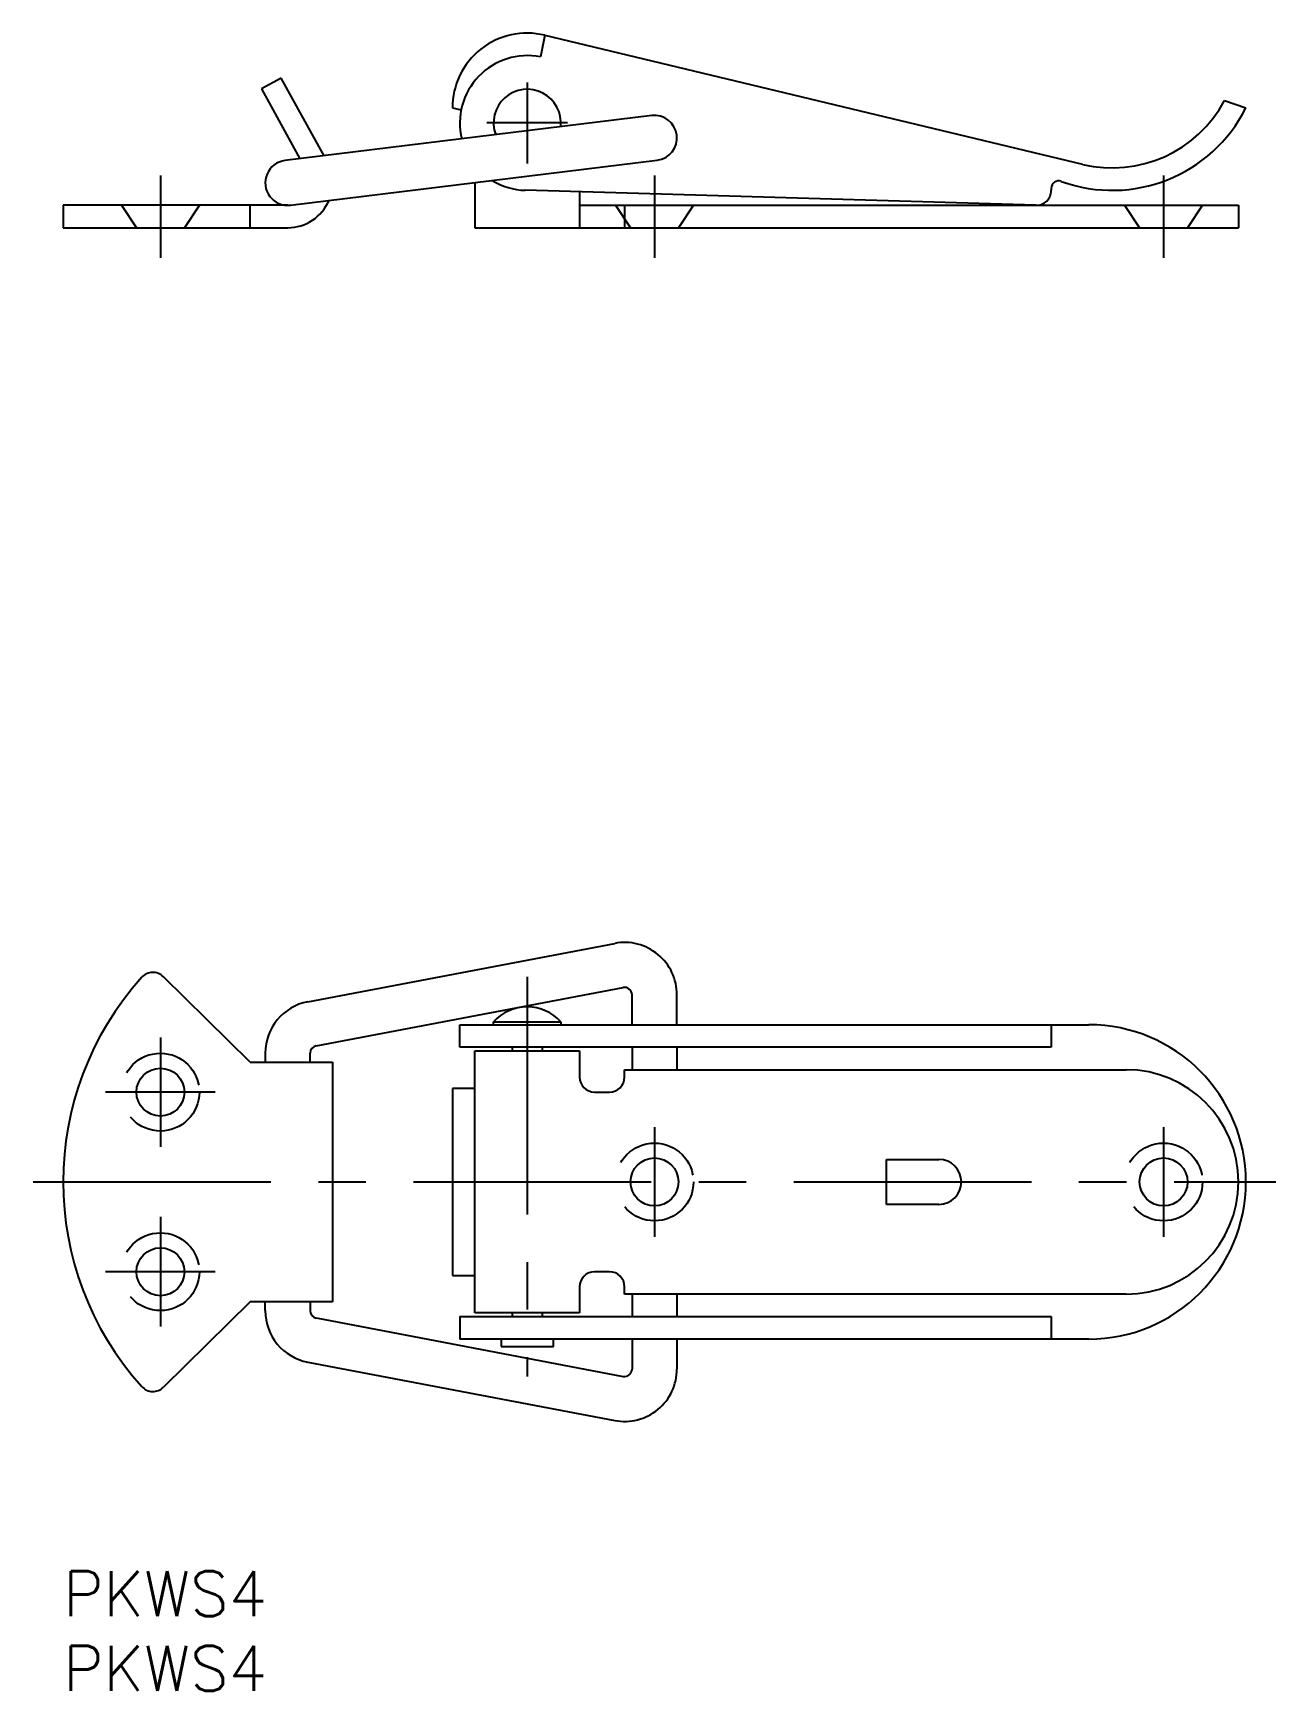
# Model space of a CAD drawing. Extents: x -2 to 81, y -8 to 103.
import ezdxf

# ---------------------------------------------------------------- set-up
doc = ezdxf.new("R2010")
doc.units = 0
doc.header["$LTSCALE"] = 0.5
doc.linetypes.add('CENTER', pattern=[50.8, 31.75, -6.35, 6.35, -6.35])
doc.linetypes.add('DASHED', pattern=[19.05, 12.7, -6.35])
for name, color, linetype in [('MSM_CENTER', 1, 'CENTER'), ('MSM_CONTINUOUS', 7, 'CONTINUOUS'), ('MSM_DASHED', 4, 'DASHED'), ('MSM_PART_NUMBER', 7, 'CONTINUOUS')]:
    doc.layers.add(name, color=color, linetype=linetype)
doc.styles.get("Standard").update_dxf_attribs({"font": 'txt.shx', "height": 3, "bigfont": 'bigfont.shx'})

# ---------------------------------------------------------------- blocks, each defined once
blk = doc.blocks.new('*U1')
at = {"layer": 'MSM_PART_NUMBER'}
blk.add_text('PKWS4', height=3, dxfattribs=at).set_placement((0, -3))
blk = doc.blocks.new('*U2')
at = {"layer": 'MSM_PART_NUMBER'}
blk.add_text('PKWS4', height=3, dxfattribs=at).set_placement((0, -8))

msp = doc.modelspace()

# ---------------------------------------------------------------- linework, layer by layer
at = {"layer": 'MSM_CENTER'}
for p, q in [((31, 99.45), (31, 94.05)), ((33.7, 96.75), (28.3, 96.75)), ((6.5, 93.25), (6.5, 87.75)), ((39.5, 93.25), (39.5, 87.75)), ((73.5, 93.25), (73.5, 87.75)), ((31, 39.7), (31, 13)), ((6.5, 35.66), (6.5, 28.34)), ((10.16, 32), (2.84, 32)), ((39.5, 29.66), (39.5, 22.34)), ((73.5, 29.66), (73.5, 22.34)), ((-2, 26), (81, 26)), ((6.5, 23.66), (6.5, 16.34)), ((10.16, 20), (2.84, 20))]:
    msp.add_line(p, q, dxfattribs=at)
at = {"layer": 'MSM_CONTINUOUS'}
for p, q in [((32.17, 102.61), (31.88, 101.16)), ((32.17, 102.61), (68.08, 93.99)), ((14.56, 99.75), (13.25, 99.02)), ((17.43, 94.56), (14.56, 99.75)), ((13.25, 99.02), (15.82, 94.36)), ((26, 97.75), (26.59, 97.63)), ((77.57, 98.25), (79, 97.75)), ((39.32, 97.24), (14.82, 94.24)), ((15.18, 91.26), (39.68, 94.26)), ((27.5, 92.77), (27.5, 89.75)), ((64.97, 91.25), (30.87, 92.25)), ((34.5, 92.15), (34.5, 89.75)), ((66, 92.38), (66, 92.25)), ((15, 91.25), (0, 91.25)), ((0, 91.25), (0, 89.75)), ((12.5, 89.75), (12.5, 91.25)), ((34.5, 91.25), (78.5, 91.25)), ((37.5, 91.25), (37.5, 89.75)), ((78.5, 91.25), (78.5, 89.75)), ((0, 89.75), (15, 89.75)), ((27.5, 89.75), (78.5, 89.75)), ((16.35, 38.04), (36.85, 41.94)), ((12.5, 34), (6.7, 39.71)), ((16.91, 35.09), (37.41, 38.99)), ((38, 36.5), (38, 38.5)), ((41, 36.5), (41, 38.5)), ((28.75, 36.7), (33.25, 36.7)), ((28.75, 36.5), (28.75, 36.7)), ((33.25, 36.7), (33.25, 36.5)), ((26.5, 36.5), (66, 36.5)), ((26.5, 35), (26.5, 36.5)), ((66, 36.5), (68.5, 36.5)), ((66, 36.5), (66, 35)), ((13.5, 34.6), (13.5, 34)), ((16.5, 34), (16.5, 34.6)), ((66, 35), (26.5, 35)), ((27.5, 34.75), (34.5, 34.75)), ((27.5, 17.25), (27.5, 34.75)), ((30, 35), (30, 34.75)), ((32, 35), (32, 34.75)), ((34.5, 34.75), (34.5, 33)), ((38, 35), (38, 33.5)), ((41, 35), (41, 33.5)), ((12.5, 34), (18, 34)), ((18, 34), (18, 18)), ((37.5, 33.5), (71, 33.5)), ((37.5, 33), (37.5, 33.5)), ((26, 32.25), (26, 19.75)), ((27.5, 32.25), (26, 32.25)), ((35.5, 32), (36.5, 32)), ((55, 27.5), (58.5, 27.5)), ((55, 24.5), (55, 27.5)), ((58.5, 24.5), (55, 24.5)), ((36.5, 20), (35.5, 20)), ((26, 19.75), (27.5, 19.75)), ((34.5, 19), (34.5, 17.25)), ((37.5, 18.5), (37.5, 19)), ((12.5, 18), (6.7, 12.29)), ((18, 18), (12.5, 18)), ((13.5, 17.4), (13.5, 18)), ((16.5, 18), (16.5, 17.4)), ((71, 18.5), (37.5, 18.5)), ((38, 18.5), (38, 17)), ((41, 18.5), (41, 17)), ((16.91, 16.91), (37.41, 13.01)), ((26.5, 17), (66, 17)), ((26.5, 17), (26.5, 15.5)), ((34.5, 17.25), (27.5, 17.25)), ((30, 17.25), (30, 17)), ((32, 17.25), (32, 17)), ((66, 17), (66, 15.5)), ((68.5, 15.5), (26.5, 15.5)), ((29.25, 15.5), (29.25, 15)), ((29.25, 15), (32.75, 15)), ((32.75, 15), (32.75, 15.5)), ((38, 15.5), (38, 13.5)), ((41, 15.5), (41, 13.5)), ((16.35, 13.96), (36.85, 10.06))]:
    msp.add_line(p, q, dxfattribs=at)
for centre in [(6.5, 32), (39.5, 26), (73.5, 26), (6.5, 20)]:
    msp.add_circle(centre, 1.6, dxfattribs=at)
for centre, radius, start, end in [((31, 97.75), 5, 76.4943, 180), ((31, 96.75), 4.5, 78.7336, 193.6896), ((31, 96.75), 2.25, 353.4697, 200.4924), ((70.07, 102.25), 10, 250.1248, 333.2563), ((70.07, 102.25), 8.5, 256.4849, 331.9275), ((39.5, 95.75), 1.5, 276.9811, 96.9811), ((15, 92.75), 1.5, 96.9811, 276.9811), ((31, 96.75), 4.5, 238.5619, 268.3179), ((65, 92.25), 1, 268.2999, 0), ((66.5, 92.38), 0.5, 70.1248, 180), ((15, 92.75), 3, 270, 336.9811), ((37.5, 38.5), 3.5, 0, 100.7642), ((6, 39), 1, 45.4272, 137.925), ((20.4, 26), 20.4, 137.925, 222.075), ((37.5, 38.5), 0.5, 0, 100.7642), ((17, 34.6), 3.5, 100.7642, 180), ((31, 34.67), 3.03, 42.075, 137.925), ((68.5, 26), 10.5, 270, 90), ((17, 34.6), 0.5, 100.7642, 180), ((71, 26), 7.5, 270, 90), ((35.5, 33), 1, 180, 270), ((36.5, 33), 1, 270, 0), ((58.5, 26), 1.5, 270, 90), ((35.5, 19), 1, 90, 180), ((36.5, 19), 1, 0, 90), ((17, 17.4), 3.5, 180, 259.2358), ((17, 17.4), 0.5, 180, 259.2358), ((37.5, 13.5), 3.5, 259.2358, 360), ((37.5, 13.5), 0.5, 259.2358, 0), ((6, 13), 1, 222.075, 314.5728)]:
    msp.add_arc(centre, radius, start, end, dxfattribs=at)
at = {"layer": 'MSM_DASHED'}
for p, q in [((3.9, 91.25), (4.9, 89.75)), ((9.1, 91.25), (8.1, 89.75)), ((36.9, 91.25), (37.9, 89.75)), ((42.1, 91.25), (41.1, 89.75)), ((70.9, 91.25), (71.9, 89.75)), ((76.1, 91.25), (75.1, 89.75))]:
    msp.add_line(p, q, dxfattribs=at)
for centre in [(6.5, 32), (39.5, 26), (73.5, 26), (6.5, 20)]:
    msp.add_circle(centre, 2.6, dxfattribs=at)

# ---------------------------------------------------------------- block references
at = {"layer": 'MSM_CONTINUOUS'}
for name in ['*U1', '*U2']:
    msp.add_blockref(name, (0, 0), dxfattribs=at)

doc.saveas('drawing.dxf')
